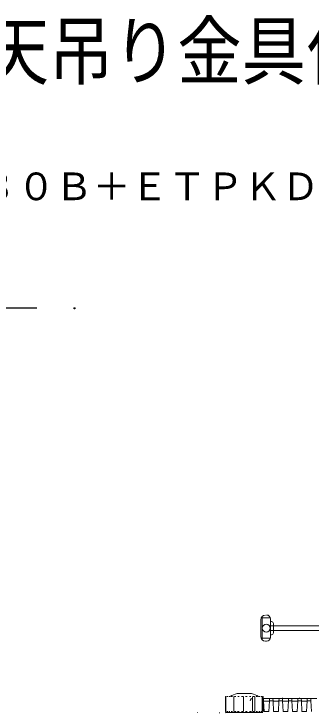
# Model space of a CAD drawing. Units: millimetres, scale not verified. Extents: x -63 to 62, y -56 to 57.
# Drawn here: x 6.85 to 22.58, y 19.82 to 56.85 of the extents above; entities that cross this region are included whole.
import ezdxf
from ezdxf.enums import TextEntityAlignment as Align

# ---------------------------------------------------------------- set-up
doc = ezdxf.new("R2010")
doc.units = ezdxf.units.MM
doc.header["$LTSCALE"] = 0.125
doc.header["$PDMODE"] = 32
doc.header["$PDSIZE"] = 0.0625
doc.layers.add('0-0_0', color=7, linetype='Continuous', lineweight=18)
doc.layers.add('0-9_S1', color=1, linetype='Continuous', lineweight=18)
for name, color, linetype in [('0-2_DEFPOINTS', 7, 'Continuous'), ('0-4_MOJI1', 7, 'Continuous'), ('0-6_SUNPO', 7, 'Continuous'), ('0-7_TOUROKU', 7, 'Continuous')]:
    doc.layers.add(name, color=color, linetype=linetype)
doc.styles.add('ＭＳ ゴシック', font='')
doc.styles.get('ＭＳ ゴシック').set_extended_font_data('MS Gothic')

# ---------------------------------------------------------------- blocks, each defined once
blk = doc.blocks.new('_OPEN30')
at = {"layer": '0-0_0'}
blk.add_line((0, 0), (-1, 0), dxfattribs=at)
blk.add_lwpolyline([(-1, 0.26795), (0, 0), (-1, -0.26795)], dxfattribs=at)
blk = doc.blocks.new('D9')
at = {"layer": '0-2_DEFPOINTS'}
for p in [(3.2659, 37.5104), (11.2659, 37.5104), (11.2659, 7.098)]:
    blk.add_point(p, dxfattribs=at)
at = {"layer": '0-6_SUNPO'}
for p, q in [((9.2659, 37.5104), (1.2659, 37.5104)), ((3.2659, 9.098), (3.2659, 35.5104)), ((9.2659, 7.098), (1.2659, 7.098))]:
    blk.add_line(p, q, dxfattribs=at)
at = {"layer": '0-6_SUNPO', "xscale": 2, "yscale": 2}
for p, rotation in [((3.2659, 37.5104), 90), ((3.2659, 7.098), 270)]:
    blk.add_blockref('_OPEN30', p, dxfattribs=dict(at, rotation=rotation))
at = {"layer": '0-6_SUNPO', "style": 'ＭＳ ゴシック'}
blk.add_text('546～706', height=1.833, rotation=90, dxfattribs=at).set_placement((2.7659, 17.3042), align=Align.BOTTOM_LEFT)

msp = doc.modelspace()

# ---------------------------------------------------------------- linework, layer by layer
at = {"layer": '0-0_0'}
for p, q in [((18.6685, 20.8449), (19.0526, 20.8449)), ((19.0526, 20.8449), (19.4366, 20.8449)), ((18.0532, 20.6949), (18.0526, 20.6949)), ((18.0526, 19.8949), (18.0526, 20.6949)), ((18.0532, 20.6949), (18.0668, 20.6949)), ((18.0668, 20.6949), (18.0674, 20.6949)), ((18.0678, 20.6949), (18.0823, 20.6949)), ((18.0823, 20.6949), (18.0967, 20.6949)), ((18.1254, 20.6949), (18.1538, 20.6949)), ((18.1538, 20.6949), (18.1683, 20.6949)), ((18.2236, 20.6949), (18.2646, 20.6949)), ((18.2646, 20.6949), (18.2786, 20.6949)), ((18.358, 20.6949), (18.4098, 20.6949)), ((18.4098, 20.6949), (18.4228, 20.6949)), ((18.5227, 20.6949), (18.5831, 20.6949)), ((18.5831, 20.6949), (18.5944, 20.6949)), ((18.7098, 20.6949), (18.7106, 20.6949)), ((18.7106, 20.6949), (18.7769, 20.6949)), ((18.7769, 20.6949), (18.7861, 20.6949)), ((18.9097, 20.6949), (18.9135, 20.6949)), ((18.9135, 20.6949), (18.9828, 20.6949)), ((18.9828, 20.6949), (18.9894, 20.6949)), ((19.1158, 20.6949), (19.1224, 20.6949)), ((19.1224, 20.6949), (19.1917, 20.6949)), ((19.1917, 20.6949), (19.1955, 20.6949)), ((19.3191, 20.6949), (19.3283, 20.6949)), ((19.3283, 20.6949), (19.3946, 20.6949)), ((19.3946, 20.6949), (19.3953, 20.6949)), ((19.5108, 20.6949), (19.5221, 20.6949)), ((19.5221, 20.6949), (19.5825, 20.6949)), ((19.6824, 20.6949), (19.6954, 20.6949)), ((19.6954, 20.6949), (19.7472, 20.6949)), ((19.8265, 20.6949), (19.8406, 20.6949)), ((19.8406, 20.6949), (19.8816, 20.6949)), ((19.9368, 20.6949), (19.9514, 20.6949)), ((19.9514, 20.6949), (19.9798, 20.6949)), ((20.0085, 20.6949), (20.0229, 20.6949)), ((20.0229, 20.6949), (20.0374, 20.6949)), ((20.0378, 20.6949), (20.0384, 20.6949)), ((20.0384, 20.6949), (20.052, 20.6949)), ((20.052, 20.6949), (20.0526, 20.6949)), ((20.0526, 20.6949), (20.0526, 19.8949)), ((20.0664, 20.5949), (20.0526, 20.5949)), ((18.0464, 19.8213), (18.0465, 19.8214)), ((18.0465, 19.8214), (18.0464, 19.8213)), ((18.0526, 19.8949), (18.0532, 19.8949)), ((18.0668, 19.8949), (18.0532, 19.8949)), ((18.0674, 19.8949), (18.0668, 19.8949)), ((18.0823, 19.8949), (18.0678, 19.8949)), ((18.0799, 19.8449), (18.0763, 19.8449)), ((18.1816, 19.8449), (18.0799, 19.8449)), ((18.0967, 19.8949), (18.0823, 19.8949)), ((18.1538, 19.8949), (18.1254, 19.8949)), ((18.1683, 19.8949), (18.1538, 19.8949)), ((19.9236, 19.8449), (18.1816, 19.8449)), ((18.2646, 19.8949), (18.2236, 19.8949)), ((18.2786, 19.8949), (18.2646, 19.8949)), ((18.4098, 19.8949), (18.358, 19.8949)), ((18.4005, 19.8949), (18.3586, 19.8449)), ((18.4228, 19.8949), (18.4098, 19.8949)), ((18.5831, 19.8949), (18.5227, 19.8949)), ((18.5325, 19.8449), (18.5745, 19.8949)), ((18.5944, 19.8949), (18.5831, 19.8949)), ((18.6685, 19.8449), (18.6685, 19.8949)), ((18.7106, 19.8949), (18.7098, 19.8949)), ((18.7769, 19.8949), (18.7106, 19.8949)), ((18.7861, 19.8949), (18.7769, 19.8949)), ((18.9135, 19.8949), (18.9097, 19.8949)), ((18.9828, 19.8949), (18.9135, 19.8949)), ((18.9894, 19.8949), (18.9828, 19.8949)), ((19.1224, 19.8949), (19.1158, 19.8949)), ((19.1917, 19.8949), (19.1224, 19.8949)), ((19.1955, 19.8949), (19.1917, 19.8949)), ((19.3283, 19.8949), (19.3191, 19.8949)), ((19.3946, 19.8949), (19.3283, 19.8949)), ((19.3953, 19.8949), (19.3946, 19.8949)), ((19.4366, 19.8949), (19.4366, 19.8449)), ((19.5221, 19.8949), (19.5108, 19.8949)), ((19.5825, 19.8949), (19.5221, 19.8949)), ((19.6954, 19.8949), (19.6824, 19.8949)), ((19.7472, 19.8949), (19.6954, 19.8949)), ((19.8406, 19.8949), (19.8265, 19.8949)), ((19.8816, 19.8949), (19.8406, 19.8949)), ((20.0253, 19.8449), (19.9236, 19.8449)), ((19.9514, 19.8949), (19.9368, 19.8949)), ((19.9373, 19.8441), (19.9372, 19.844)), ((19.9798, 19.8949), (19.9514, 19.8949)), ((20.0229, 19.8949), (20.0085, 19.8949)), ((20.0374, 19.8949), (20.0229, 19.8949)), ((20.0289, 19.8449), (20.0253, 19.8449)), ((20.0384, 19.8949), (20.0378, 19.8949)), ((20.052, 19.8949), (20.0384, 19.8949)), ((20.0526, 19.8949), (20.052, 19.8949))]:
    msp.add_line(p, q, dxfattribs=at)
at = {"layer": '0-0_0', "color": 1}
for p, q in [((18.0764, 19.8949), (18.0764, 20.6949)), ((18.4934, 19.8949), (18.4934, 20.6949)), ((19.0125, 19.8949), (19.0125, 20.6949)), ((19.4909, 19.8949), (19.4909, 20.6949)), ((19.6118, 19.8949), (19.6118, 20.6949)), ((19.9923, 19.8949), (19.9923, 20.6949)), ((20.0288, 19.8949), (20.0288, 20.6949)), ((20.0664, 20.5949), (20.0718, 20.4709)), ((20.3888, 20.5949), (20.0664, 20.5949)), ((20.3572, 20.4449), (20.0979, 20.4449)), ((20.3834, 20.4709), (20.3888, 20.5949)), ((20.5664, 20.5949), (20.3888, 20.5949)), ((20.5664, 20.5949), (20.5718, 20.4709)), ((20.8888, 20.5949), (20.5664, 20.5949)), ((20.8572, 20.4449), (20.5979, 20.4449)), ((20.8834, 20.4709), (20.8888, 20.5949)), ((21.0664, 20.5949), (20.8888, 20.5949)), ((21.0664, 20.5949), (21.0718, 20.4709)), ((21.3888, 20.5949), (21.0664, 20.5949)), ((21.3572, 20.4449), (21.0979, 20.4449)), ((21.3834, 20.4709), (21.3888, 20.5949)), ((21.5664, 20.5949), (21.3888, 20.5949)), ((21.5664, 20.5949), (21.5718, 20.4709)), ((21.8888, 20.5949), (21.5664, 20.5949)), ((21.8572, 20.4449), (21.5979, 20.4449)), ((21.8834, 20.4709), (21.8888, 20.5949)), ((22.0664, 20.5949), (21.8888, 20.5949)), ((22.0664, 20.5949), (22.0718, 20.4709)), ((22.3888, 20.5949), (22.0664, 20.5949)), ((22.3572, 20.4449), (22.0979, 20.4449)), ((22.3834, 20.4709), (22.3888, 20.5949)), ((22.5664, 20.5949), (22.3888, 20.5949)), ((22.5664, 20.5949), (22.5718, 20.4709)), ((22.8888, 20.5949), (22.5664, 20.5949)), ((20.3532, 19.8949), (20.102, 19.8949)), ((20.8532, 19.8949), (20.602, 19.8949)), ((21.3532, 19.8949), (21.102, 19.8949)), ((21.8532, 19.8949), (21.602, 19.8949)), ((22.3532, 19.8949), (22.102, 19.8949))]:
    msp.add_line(p, q, dxfattribs=at)
for points in [[(20.0526, 20.4709), (20.0718, 20.4709), (20.102, 19.8949)], [(20.3532, 19.8949), (20.3834, 20.4709), (20.5718, 20.4709), (20.602, 19.8949)], [(20.8532, 19.8949), (20.8834, 20.4709), (21.0718, 20.4709), (21.102, 19.8949)], [(21.3532, 19.8949), (21.3834, 20.4709), (21.5718, 20.4709), (21.602, 19.8949)], [(21.8532, 19.8949), (21.8834, 20.4709), (22.0718, 20.4709), (22.102, 19.8949)], [(22.3532, 19.8949), (22.3834, 20.4709), (22.5718, 20.4709), (22.602, 19.8949)]]:
    msp.add_lwpolyline(points, dxfattribs=at)
at = {"layer": '0-0_0'}
for centre, radius, start, end in [((19.0526, 19.3949), 1.5, 104.83513, 119.92647), ((19.0526, 19.3949), 1.5, 60.07353, 75.16487), ((21.0575, 20.6449), 0.05, 270, 315), ((21.9989, 20.6449), 0.05, 225, 270), ((16.5632, 19.8291), 0.015, 0, 93), ((17.7478, 19.8449), 0.025, 210, 270), ((18.0763, 19.8199), 0.025, 90, 156.67131)]:
    msp.add_arc(centre, radius, start, end, dxfattribs=at)
at = {"layer": '0-0_0', "color": 1}
msp.add_arc((19.5041, 20.4449), 0.15, 90, 170, dxfattribs=at)
at = {"layer": '0-9_S1'}
for p, q in [((19.9368, 24.8518), (20.4315, 24.8518)), ((20.0015, 24.9431), (20.0015, 23.6886)), ((19.9174, 23.8773), (19.9174, 24.7545)), ((20.4315, 24.8052), (20.4315, 23.8265)), ((20.4889, 24.662), (20.4315, 24.662)), ((20.4315, 24.662), (20.4315, 23.9604)), ((20.5904, 24.0619), (20.5904, 24.5605)), ((20.4315, 24.4347), (23.5773, 24.4347)), ((20.4315, 24.1822), (23.5773, 24.1822)), ((19.9368, 23.78), (20.4315, 23.78)), ((20.4315, 23.9604), (20.4889, 23.9604)), ((20.2286, 23.6237), (20.1709, 23.6237))]:
    msp.add_line(p, q, dxfattribs=at)
msp.add_circle((20.2118, 24.3112), 0.2104, dxfattribs=at)
for centre, radius, start, end in [((20.1709, 24.7545), 0.2536, 90, 180), ((20.2286, 24.8052), 0.2029, 0, 90), ((20.4889, 24.5605), 0.1014, 0, 90), ((20.1709, 23.8773), 0.2536, 180, 270), ((20.2286, 23.8265), 0.2029, 270, 0), ((20.4889, 24.0619), 0.1014, 270, 0)]:
    msp.add_arc(centre, radius, start, end, dxfattribs=at)

# ---------------------------------------------------------------- block references
at = {"layer": '0-6_SUNPO'}
msp.add_blockref('D9', (-1.2105, 3.7469), dxfattribs=at)

# ---------------------------------------------------------------- texts
at = {"layer": '0-4_MOJI1', "style": 'ＭＳ ゴシック', "width": 0.85}
msp.add_text('ＤＬＰ方式プロジェクター天吊り金具付（レンズ付）', height=2.933, dxfattribs=at).set_placement((-35.5054, 52.5438), align=Align.BOTTOM_LEFT)
at = {"layer": '0-7_TOUROKU', "style": 'ＭＳ ゴシック'}
msp.add_text('ＰＴＤＸ１００＋ＥＴＰＫＤ１３０Ｂ＋ＥＴＰＫＤ１３０Ｈ＋ＥＴＤＬＥ０３０', height=1.466, dxfattribs=at).set_placement((-22.9721, 46.5438), align=Align.BOTTOM_LEFT)

doc.saveas('drawing.dxf')
